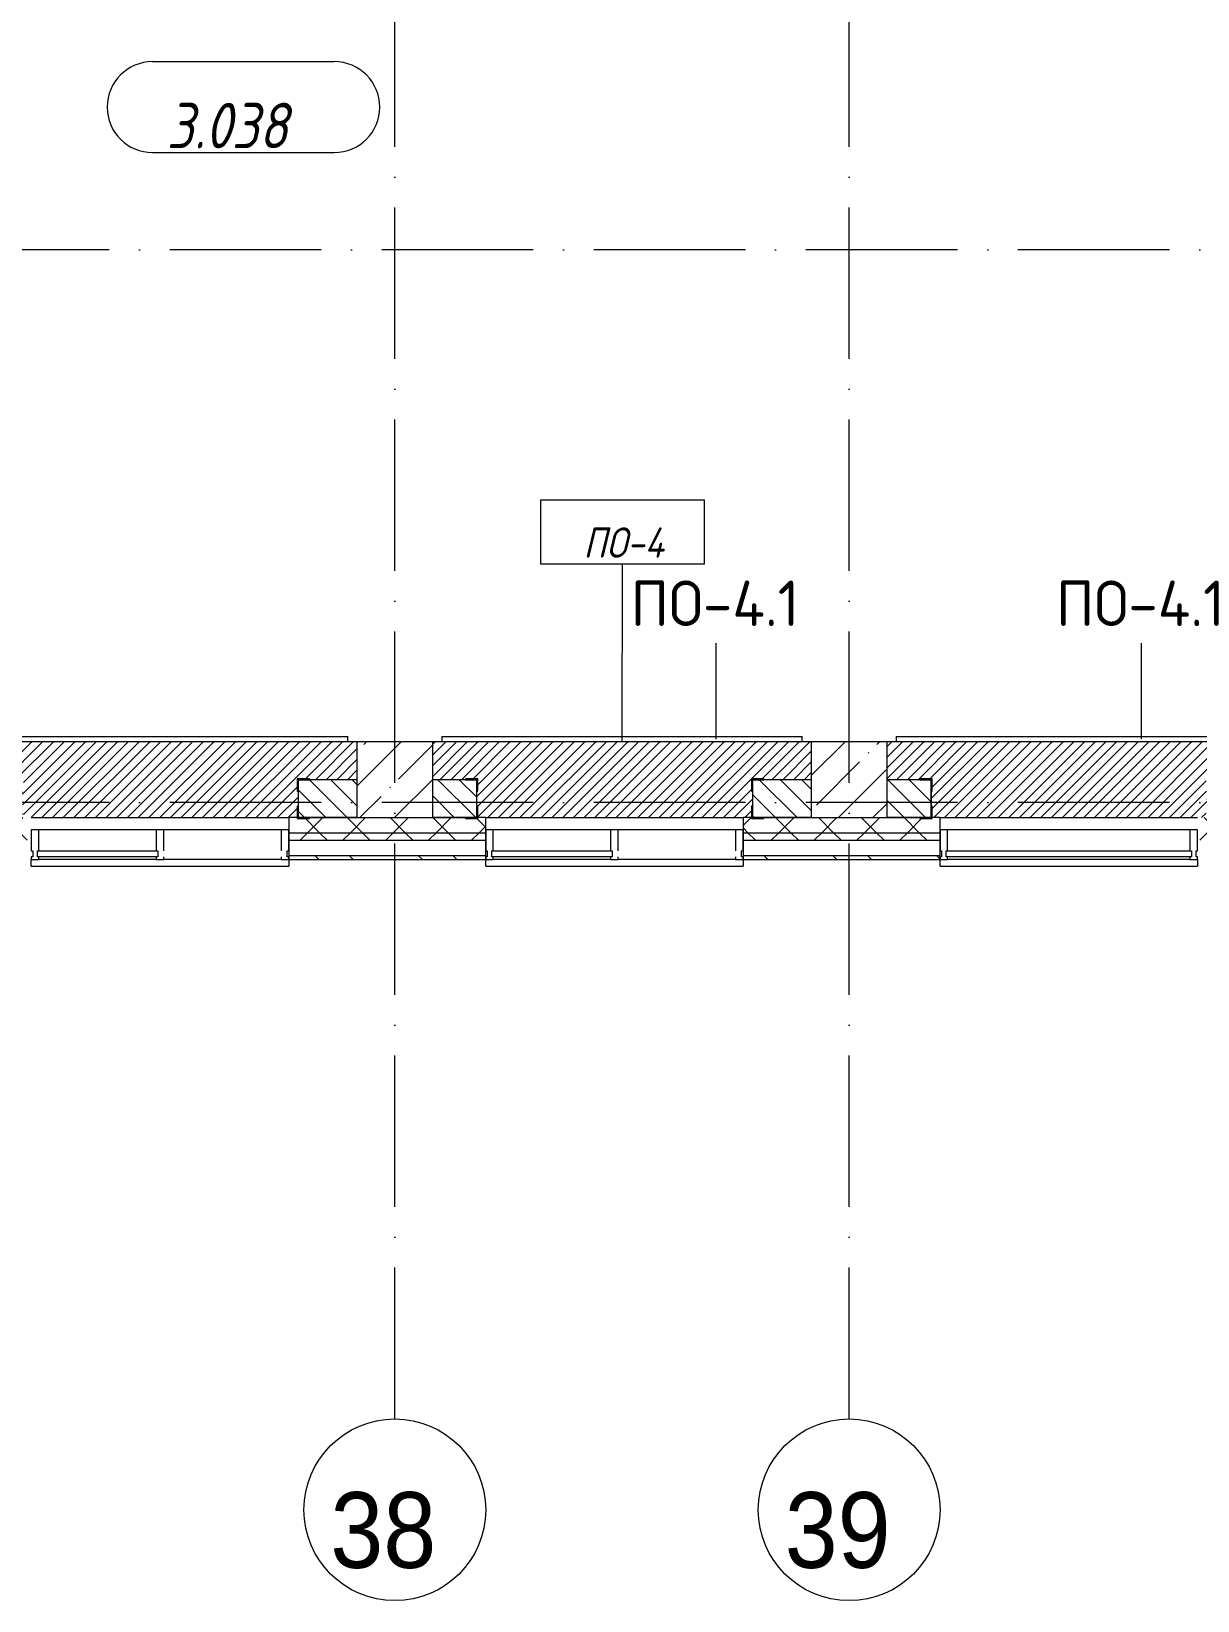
# Model space of a CAD drawing. Header units: millimetres. Extents: x -6467 to 106027, y -7090 to 195095.
# Drawn here: x 48309 to 56009, y 95524 to 105887 of the extents above; entities that cross this region are included whole.
import ezdxf

# ---------------------------------------------------------------- set-up
doc = ezdxf.new("R2010")
doc.units = ezdxf.units.MM
doc.linetypes.add('50_200_ШТРИХ_1Т_ш5_п1_п1_', pattern=[1400, 1000, -200, 0, -200])
for name, color, linetype, lineweight, true_color in [('A-AREA-IDEN-1', 7, 'Continuous', 9, 0xaaaaaa), ('A-FLOR-PATT-1', 7, 'Continuous', 5, 0xd61c12), ('A-GENM-1', 7, 'Continuous', 9, 0xaaaaaa), ('A-GENM-2', 7, 'Continuous', 20, 0xaaaaaa), ('A-WALL-2', 7, 'Continuous', 5, 0xaaaaaa), ('Оси-1', 7, 'Continuous', 20, 0xaaaaaa), ('Оси-2', 7, 'Continuous', 9, 0xaaaaaa), ('Оси-3', 7, '50_200_ШТРИХ_1Т_ш5_п1_п1_', 9, 0xaaaaaa)]:
    doc.layers.add(name, color=color, linetype=linetype, lineweight=lineweight, true_color=true_color)
for name, color, linetype, lineweight in [('A-FLOR', 7, 'Continuous', 9), ('A-FLOR-IDEN', 7, 'Continuous', 9), ('A-GLAZ', 7, 'Continuous', 5), ('A-GLAZ-CWMG', 7, 'Continuous', 9), ('A-GLAZ-CWMG-1', 7, 'Continuous', 20), ('A-WALL', 7, 'Continuous', 5), ('A-WALL-FNSH-1', 7, 'Continuous', 5), ('A-WALL-IDEN', 7, 'Continuous', 9), ('I-WALL', 7, 'Continuous', 5), ('S-COLS', 7, 'Continuous', 9), ('S-COLS-1', 7, 'Continuous', 5)]:
    doc.layers.add(name, color=color, linetype=linetype, lineweight=lineweight)
doc.styles.add('Arial', font='arial.ttf', dxfattribs={"width": 0.9, "height": 500})
doc.styles.add('GOST Common', font='', dxfattribs={"height": 300})
doc.styles.add('GOST Common_I', font='', dxfattribs={"width": 0.9, "height": 200})
doc.styles.add('ISOCPEUR_I_1', font='isocpeui.ttf', dxfattribs={"width": 0.85, "height": 2.5})
doc.styles.get('GOST Common').set_extended_font_data('GOST Common')
doc.styles.get('GOST Common_I').set_extended_font_data('GOST Common', italic=True)
pattern_1 = [(45, (109.45, 102614.03), (-141.42136, 141.42136), []), (135, (109.45, 102614.03), (-141.42136, -141.42136), [])]

# ---------------------------------------------------------------- blocks, each defined once
blk = doc.blocks.new('BSC_Колонна _Прямоугольная - 500х500-V68-АИ_План этажа Радиаторы_3')
at = {"layer": 'S-COLS-1'}
h = blk.add_hatch(dxfattribs=at)
h.set_pattern_fill('FP_96', color=256, style=0, pattern_type=2)
h.set_pattern_definition([(45, (-50600, 1668.96), (-228.0985, 228.0985), []), (45, (-50371.9, 1668.96), (-228.0985, 228.0985), [403.225, -80.645, 6.706, -73.939])])
h.paths.add_polyline_path([(-250, -250), (250, -250), (250, 250), (-250, 250)])
for p, q in [((250, 250), (-250, 250)), ((-250, 250), (-250, -250)), ((250, -250), (250, 250)), ((-250, -250), (250, -250))]:
    blk.add_line(p, q, dxfattribs=at)
blk = doc.blocks.new('BSC_Колонна _Прямоугольная - 500х500-V70-АИ_План этажа Радиаторы_3')
at = {"layer": 'S-COLS-1'}
h = blk.add_hatch(dxfattribs=at)
h.set_pattern_fill('FP_98', color=256, style=0, pattern_type=2)
h.set_pattern_definition([(45, (-53600, 1668.96), (-228.0985, 228.0985), []), (45, (-53371.9, 1668.96), (-228.0985, 228.0985), [403.225, -80.645, 6.706, -73.939])])
h.paths.add_polyline_path([(-250, -250), (250, -250), (250, 250), (-250, 250)])
for p, q in [((250, 250), (-250, 250)), ((-250, 250), (-250, -250)), ((250, -250), (250, 250)), ((-250, -250), (250, -250))]:
    blk.add_line(p, q, dxfattribs=at)
blk = doc.blocks.new('Прямоугольный импост - Импост структурный с накладкой - 180мм-22437098-АИ_План этажа Радиаторы_3')
at = {"layer": 'A-GLAZ-CWMG-1'}
for p, q in [((-50, 0), (-50, 17)), ((-50, 17), (0, 17)), ((-40, 0), (-50, 0)), ((-40, -40), (-40, 0)), ((0, 0), (-10, 0)), ((-10, 0), (-10, -40)), ((0, 17), (0, 0)), ((-50, -180), (-50, -40)), ((-50, -40), (-40, -40)), ((-10, -40), (0, -40)), ((0, -40), (0, -180)), ((0, -180), (-50, -180))]:
    blk.add_line(p, q, dxfattribs=at)
blk = doc.blocks.new('Прямоугольный импост - Импост структурный с накладкой - 180мм-22437099-АИ_План этажа Радиаторы_3')
at = {"layer": 'A-GLAZ-CWMG-1'}
for p, q in [((0, 17), (-50, 17)), ((-50, 17), (-50, 0)), ((-50, 0), (-40, 0)), ((-40, 0), (-40, -40)), ((-10, -40), (-10, 0)), ((-10, 0), (0, 0)), ((0, 0), (0, 17)), ((-40, -40), (-50, -40)), ((-50, -40), (-50, -180)), ((0, -40), (-10, -40)), ((0, -180), (0, -40)), ((-50, -180), (0, -180))]:
    blk.add_line(p, q, dxfattribs=at)
blk = doc.blocks.new('Прямоугольный импост - Импост структурный с накладкой - 180мм-22437089-АИ_План этажа Радиаторы_3')
at = {"layer": 'A-GLAZ-CWMG'}
for p, q in [((53650, 55111), (52050, 55111)), ((53650, 54931), (52050, 54931)), ((53650, 54914), (52050, 54914))]:
    blk.add_line(p, q, dxfattribs=at)
blk = doc.blocks.new('Прямоугольный импост - Импост структурный с накладкой - 180мм-22437111-АИ_План этажа Радиаторы_3')
at = {"layer": 'A-GLAZ-CWMG-1'}
for p, q in [((-50, 0), (-50, 17)), ((-50, 17), (0, 17)), ((0, 0), (-10, 0)), ((-10, 0), (-10, -40)), ((0, 17), (0, 0)), ((-50, -180), (-50, -40)), ((-10, -40), (0, -40)), ((0, -40), (0, -180)), ((0, -180), (-50, -180))]:
    blk.add_line(p, q, dxfattribs=at)
blk = doc.blocks.new('Прямоугольный импост - Импост структурный с накладкой - 180мм-22071093-АИ_План этажа Радиаторы_3')
at = {"layer": 'A-GLAZ-CWMG'}
for p, q in [((49825, 55111), (49050, 55111)), ((49825, 54931), (49050, 54931)), ((49825, 54914), (49050, 54914))]:
    blk.add_line(p, q, dxfattribs=at)
blk = doc.blocks.new('Прямоугольный импост - Импост структурный с накладкой - 180мм-V176-АИ_План этажа Радиаторы_3')
at = {"layer": 'A-GLAZ-CWMG'}
for p, q in [((6638, 55111), (5863, 55111)), ((6638, 54914), (5863, 54914))]:
    blk.add_line(p, q, dxfattribs=at)
blk = doc.blocks.new('Прямоугольный импост - Импост структурный с накладкой - 180мм-V179-АИ_План этажа Радиаторы_3')
at = {"layer": 'A-GLAZ-CWMG-1'}
for p, q in [((-25, 0), (-25, 17)), ((-25, 17), (25, 17)), ((-15, 0), (-25, 0)), ((-15, -40), (-15, 0)), ((25, 17), (25, 0)), ((-25, -180), (-25, -40)), ((-25, -40), (-15, -40)), ((25, -40), (25, -180)), ((25, -180), (-25, -180))]:
    blk.add_line(p, q, dxfattribs=at)
blk = doc.blocks.new('Прямоугольный импост - Импост структурный с накладкой - 180мм-22437157-АИ_План этажа Радиаторы_3')
at = {"layer": 'A-GLAZ-CWMG-1'}
for p, q in [((0, 17), (-50, 17)), ((-50, 17), (-50, 0)), ((-50, 0), (-40, 0)), ((-40, 0), (-40, -40)), ((-10, -40), (-10, 0)), ((-10, 0), (0, 0)), ((0, 0), (0, 17)), ((-40, -40), (-50, -40)), ((-50, -40), (-50, -180)), ((0, -40), (-10, -40)), ((0, -180), (0, -40)), ((-50, -180), (0, -180))]:
    blk.add_line(p, q, dxfattribs=at)
blk = doc.blocks.new('Фахверк _газобетон торцы_512 - Фахверк _газобетон торцы_-25580667-АИ_План этажа Радиаторы_3')
at = {"layer": 'A-GENM-2'}
for p, q in [((89406, 11135), (89325, 11135)), ((89325, 11135), (89325, 11129)), ((89325, 11129), (89400, 11129)), ((89400, 11129), (89400, 11054)), ((89406, 11054), (89406, 11135)), ((89400, 11054), (89406, 11054)), ((89400, 10954), (89400, 10879)), ((89406, 10954), (89400, 10954)), ((89406, 10873), (89406, 10954)), ((89400, 10879), (89325, 10879)), ((89325, 10879), (89325, 10873)), ((89325, 10873), (89406, 10873))]:
    blk.add_line(p, q, dxfattribs=at)
blk = doc.blocks.new('Фахверк _газобетон торцы_513 - Фахверк _газобетон торцы_-25580687-АИ_План этажа Радиаторы_3')
at = {"layer": 'A-GENM-2'}
for p, q in [((89406, 11135), (89325, 11135)), ((89325, 11135), (89325, 11129)), ((89325, 11129), (89400, 11129)), ((89400, 11129), (89400, 11054)), ((89406, 11054), (89406, 11135)), ((89400, 11054), (89406, 11054)), ((89400, 10954), (89400, 10879)), ((89406, 10954), (89400, 10954)), ((89406, 10873), (89406, 10954)), ((89400, 10879), (89325, 10879)), ((89325, 10879), (89325, 10873)), ((89325, 10873), (89406, 10873))]:
    blk.add_line(p, q, dxfattribs=at)
blk = doc.blocks.new('Фахверк _газобетон торцы_514 - Фахверк _газобетон торцы_-25580707-АИ_План этажа Радиаторы_3')
at = {"layer": 'A-GENM-2'}
for p, q in [((89406, 11135), (89325, 11135)), ((89325, 11135), (89325, 11129)), ((89325, 11129), (89400, 11129)), ((89400, 11129), (89400, 11054)), ((89406, 11054), (89406, 11135)), ((89400, 11054), (89406, 11054)), ((89400, 10954), (89400, 10879)), ((89406, 10954), (89400, 10954)), ((89406, 10873), (89406, 10954)), ((89400, 10879), (89325, 10879)), ((89325, 10879), (89325, 10873)), ((89325, 10873), (89406, 10873))]:
    blk.add_line(p, q, dxfattribs=at)
blk = doc.blocks.new('Фахверк _газобетон торцы_515 - Фахверк _газобетон торцы_-25580727-АИ_План этажа Радиаторы_3')
at = {"layer": 'A-GENM-2'}
for p, q in [((89406, 11135), (89325, 11135)), ((89325, 11135), (89325, 11129)), ((89325, 11129), (89400, 11129)), ((89400, 11129), (89400, 11054)), ((89406, 11054), (89406, 11135)), ((89400, 11054), (89406, 11054)), ((89400, 10954), (89400, 10879)), ((89406, 10954), (89400, 10954)), ((89406, 10873), (89406, 10954)), ((89400, 10879), (89325, 10879)), ((89325, 10879), (89325, 10873)), ((89325, 10873), (89406, 10873))]:
    blk.add_line(p, q, dxfattribs=at)
blk = doc.blocks.new('Отлив_СКБ - Отлив витража-V317-АИ_План этажа Радиаторы_3')
at = {"layer": 'A-GLAZ'}
for p, q in [((0, 57), (0, 100)), ((1700, 100), (0, 100)), ((0, 2), (10, 2)), ((865, 2), (1660, 2)), ((1690, 2), (1700, 2)), ((1700, 100), (1700, 57)), ((1650, 0), (875, 0))]:
    blk.add_line(p, q, dxfattribs=at)
blk = doc.blocks.new('Отлив_СКБ - Отлив витража-V318-АИ_План этажа Радиаторы_3')
at = {"layer": 'A-GLAZ'}
for p, q in [((0, 57), (0, 100)), ((1700, 100), (0, 100)), ((0, 2), (10, 2)), ((40, 2), (1660, 2)), ((1690, 2), (1700, 2)), ((1700, 100), (1700, 57)), ((1650, 0), (50, 0))]:
    blk.add_line(p, q, dxfattribs=at)
blk = doc.blocks.new('Ось сетки - Круг_Ø6_00__ISO-2_5_0_9K_-17386508-АИ_План этажа Радиаторы_3')
at = {"layer": 'Оси-1'}
blk.add_circle((0, 0), 3, dxfattribs=at)
blk = doc.blocks.new('AAR_СКБ_Марка_помещения_1_5 ммп - Номер-27962133-АИ_План этажа Радиаторы_3')
at = {"layer": 'A-AREA-IDEN-1'}
for p, q in [((-2.987, 3), (3.013, 3)), ((-2.987, 0), (3.013, 0))]:
    blk.add_line(p, q, dxfattribs=at)
for centre, start, end in [((-2.987, 1.5), 90, 270), ((3.013, 1.5), 270, 90)]:
    blk.add_arc(centre, 1.5, start, end, dxfattribs=at)
blk = doc.blocks.new('AAR_СКБ_Марка_Перекрытия_1 мм - Марка пола-27961726-АИ_План этажа Радиаторы_3')
at = {"layer": 'A-FLOR-IDEN'}
for p, q in [((2.723, 2.101), (-2.69, 2.101)), ((-2.69, 2.101), (-2.69, 0)), ((2.723, 0), (2.723, 2.101)), ((-2.69, 0), (2.723, 0))]:
    blk.add_line(p, q, dxfattribs=at)

msp = doc.modelspace()

# ---------------------------------------------------------------- hatches: boundary and pattern name
at = {"layer": 'A-FLOR-PATT-1'}
h = msp.add_hatch(dxfattribs=at)
h.set_pattern_fill('FP_297', color=256, style=0, pattern_type=2)
h.set_pattern_definition([(45, (47709.45, 100945.076), (-35.3553, 35.3553), [])])
h.paths.add_polyline_path([(45314, 100695), (47065, 100696), (47065, 100770), (47071, 100770), (47071, 100695), (47075, 100695), (47075, 100945), (47071, 100945), (47071, 100870), (47065, 100870), (47065, 100951), (47146, 100949), (47146, 100945), (48176, 100945), (48176, 100951), (48257, 100949), (48257, 100870), (48251, 100870), (48251, 100770), (48257, 100770), (48257, 100695), (50065, 100695), (50065, 100770), (50070, 100770), (50070, 100870), (50065, 100870), (50065, 100951), (50146, 100951), (50146, 100945), (50459, 100945), (50459, 101195), (44959, 101195), (44959, 100945), (45176, 100945), (45176, 100951), (45257, 100949), (45257, 100695)])
h = msp.add_hatch(dxfattribs=at)
h.set_pattern_fill('FP_298', color=256, style=0, pattern_type=2)
h.set_pattern_definition([(45, (52209.45, 100945.076), (-35.3553, 35.3553), [])])
h.paths.add_polyline_path([(52501, 100695), (53065, 100695), (53065, 100770), (53070, 100770), (53070, 100870), (53065, 100870), (53065, 100951), (53146, 100949), (53146, 100945), (53459, 100945), (53459, 101195), (50959, 101195), (50959, 100945), (51176, 100945), (51176, 100951), (51257, 100949), (51257, 100870), (51251, 100870), (51251, 100770), (51257, 100770), (51257, 100695), (51674, 100695)])
h = msp.add_hatch(dxfattribs=at)
h.set_pattern_fill('FP_299', color=256, style=0, pattern_type=2)
h.set_pattern_definition([(45, (56709.45, 100945.076), (-35.3553, 35.3553), [])])
h.paths.add_polyline_path([(57251, 100695), (57251, 100770), (57257, 100770), (57257, 100695), (59065, 100695), (59065, 100770), (59070, 100770), (59070, 100870), (59065, 100870), (59065, 100951), (59146, 100951), (59146, 100945), (59459, 100945), (59459, 101195), (53959, 101195), (53959, 100945), (54176, 100945), (54176, 100951), (54257, 100949), (54257, 100870), (54251, 100870), (54251, 100770), (54257, 100770), (54257, 100695), (56065, 100696), (56065, 100770), (56070, 100770), (56070, 100870), (56065, 100870), (56065, 100951), (56146, 100949), (56146, 100945), (57176, 100945), (57176, 100951), (57257, 100949), (57257, 100870), (57251, 100870), (57250, 100695)])
at = {"layer": 'A-WALL'}
h = msp.add_hatch(dxfattribs=at)
h.set_pattern_fill('FP_122', color=256, style=0, pattern_type=2)
h.set_pattern_definition(pattern_1)
h.paths.add_polyline_path([(101359, 100595), (101359, 100695), (92175, 100695), (92175, 100595), (101298, 100595)])
h.paths.add_polyline_path([(89719, 100595), (90475, 100595), (90475, 100695), (82634, 100695), (82634, 100595), (88892, 100595)])
h.paths.add_polyline_path([(81509, 100595), (81784, 100595), (81784, 100695), (80509, 100695), (80509, 100595), (81448, 100595)])
h.paths.add_polyline_path([(75659, 100595), (75869, 100595), (75869, 100695), (74569, 100695), (74569, 100595), (74832, 100595)])
h.paths.add_polyline_path([(77727, 100595), (78809, 100595), (78809, 100695), (77569, 100695), (77569, 100595)])
h.paths.add_polyline_path([(71009, 100595), (72869, 100595), (72869, 100695), (71009, 100695), (71009, 100598)])
h.paths.add_polyline_path([(65734, 100595), (66309, 100595), (66309, 100695), (65009, 100695), (65009, 100595), (65320, 100595)])
h.paths.add_polyline_path([(68215, 100595), (69309, 100595), (69309, 100695), (68009, 100695), (68009, 100595)])
h.paths.add_polyline_path([(59944, 100595), (60309, 100595), (60309, 100695), (59009, 100695), (59009, 100595), (59117, 100595)])
h.paths.add_polyline_path([(62009, 100595), (63309, 100595), (63309, 100695), (62009, 100695), (62009, 100598)])
h.paths.add_polyline_path([(57309, 100595), (57309, 100695), (56009, 100695), (56009, 100595), (57050, 100595)])
h.paths.add_polyline_path([(54155, 100595), (54309, 100595), (54309, 100695), (53009, 100695), (53009, 100595), (53328, 100595)])
h.paths.add_polyline_path([(51260, 100595), (51309, 100595), (51309, 100695), (50009, 100695), (50009, 100595), (50847, 100595)])
h.paths.add_polyline_path([(47125, 100595), (48309, 100595), (48309, 100695), (47014, 100695), (47014, 100595)])
h.paths.add_polyline_path([(45314, 100595), (45314, 100695), (44009, 100695), (44009, 100595), (45057, 100595)])
h.paths.add_polyline_path([(39267, 100595), (39309, 100595), (39309, 100695), (37709, 100695), (37709, 100595), (38440, 100595)])
h.paths.add_polyline_path([(41749, 100595), (42309, 100595), (42309, 100695), (41009, 100695), (41009, 100595), (41335, 100595)])
h.paths.add_polyline_path([(35959, 100595), (36009, 100595), (36009, 100695), (34709, 100695), (34709, 100595), (35132, 100595)])
h.paths.add_polyline_path([(33009, 100595), (33009, 100695), (31709, 100695), (31709, 100595), (32651, 100595)])
h.paths.add_polyline_path([(28929, 100595), (30009, 100595), (30009, 100695), (28709, 100695), (28709, 100595)])
h.paths.add_polyline_path([(23966, 100595), (24009, 100595), (24009, 100695), (22709, 100695), (22709, 100595), (23553, 100595)])
h.paths.add_polyline_path([(26034, 100595), (27009, 100595), (27009, 100695), (25709, 100695), (25709, 100595)])
h.paths.add_polyline_path([(14041, 100595), (15069, 100595), (15069, 100695), (13769, 100695), (13769, 100595)])
h.paths.add_polyline_path([(11147, 100595), (12894, 100595), (12894, 100695), (7435, 100695), (7435, 100595), (10320, 100595)])
h.paths.add_polyline_path([(6184, 100595), (6560, 100595), (6560, 100695), (-2441, 100695), (-2441, 100595), (2876, 100595)])
h = msp.add_hatch(dxfattribs=at)
h.set_pattern_fill('FP_122', color=256, style=0, pattern_type=2)
h.set_pattern_definition(pattern_1)
h.paths.add_polyline_path([(101459, 100545), (101459, 100595), (92175, 100595), (92175, 100545), (101359, 100545)])
h.paths.add_polyline_path([(88892, 100545), (90475, 100545), (90475, 100595), (82634, 100595), (82634, 100545), (85584, 100545)])
h.paths.add_polyline_path([(81035, 100545), (81784, 100545), (81784, 100595), (80509, 100595), (80509, 100545), (80621, 100545)])
h.paths.add_polyline_path([(78554, 100545), (78809, 100545), (78809, 100595), (77569, 100595), (77569, 100545), (78140, 100545)])
h.paths.add_polyline_path([(72869, 100545), (72869, 100595), (71009, 100595), (71009, 100545), (72764, 100545)])
h.paths.add_polyline_path([(74569, 100545), (75869, 100545), (75869, 100595), (74569, 100595)])
h.paths.add_polyline_path([(68009, 100545), (69309, 100545), (69309, 100595), (68009, 100595)])
h.paths.add_polyline_path([(66309, 100545), (66309, 100595), (65009, 100595), (65009, 100545), (66147, 100545)])
h.paths.add_polyline_path([(63253, 100545), (63309, 100545), (63309, 100595), (62009, 100595), (62009, 100545), (62426, 100545)])
h.paths.add_polyline_path([(56009, 100545), (57309, 100545), (57309, 100595), (56009, 100595)])
h.paths.add_polyline_path([(59009, 100545), (60309, 100545), (60309, 100595), (59009, 100595)])
h.paths.add_polyline_path([(51309, 100545), (51309, 100595), (50009, 100595), (50009, 100545), (51260, 100545)])
h.paths.add_polyline_path([(53009, 100545), (54309, 100545), (54309, 100595), (53009, 100595)])
h.paths.add_polyline_path([(45057, 100545), (45314, 100545), (45314, 100595), (44009, 100595), (44009, 100545), (44230, 100545)])
h.paths.add_polyline_path([(47952, 100545), (48309, 100545), (48309, 100595), (47014, 100595), (47014, 100545), (47538, 100545)])
h.paths.add_polyline_path([(41009, 100545), (42309, 100545), (42309, 100595), (41009, 100595)])
h.paths.add_polyline_path([(37709, 100545), (39309, 100545), (39309, 100595), (37709, 100595)])
h.paths.add_polyline_path([(36009, 100545), (36009, 100595), (34709, 100595), (34709, 100545), (35959, 100545)])
h.paths.add_polyline_path([(29756, 100545), (30009, 100545), (30009, 100595), (28709, 100595), (28709, 100545), (29342, 100545)])
h.paths.add_polyline_path([(31824, 100545), (33009, 100545), (33009, 100595), (31709, 100595), (31709, 100545)])
h.paths.add_polyline_path([(27009, 100545), (27009, 100595), (25709, 100595), (25709, 100545), (26861, 100545)])
h.paths.add_polyline_path([(23966, 100545), (24009, 100545), (24009, 100595), (22709, 100595), (22709, 100545), (23553, 100545)])
h.paths.add_polyline_path([(14869, 100545), (15069, 100545), (15069, 100595), (13769, 100595), (13769, 100545), (14455, 100545)])
h.paths.add_polyline_path([(12801, 100545), (12894, 100545), (12894, 100595), (7435, 100595), (7435, 100545), (11147, 100545)])
h.paths.add_polyline_path([(6184, 100545), (6560, 100545), (6560, 100595), (-2491, 100595), (-2491, 100545), (2876, 100545)])
at = {"layer": 'A-WALL-2'}
h = msp.add_hatch(dxfattribs=at)
h.set_pattern_fill('FP_121', color=256, style=0, pattern_type=2)
h.set_pattern_definition([(135, (109.45, 102614.03), (-342.1478, -342.1478), []), (135, (337.55, 102614.03), (-342.1478, -342.1478), [])])
h.paths.add_polyline_path([(101509, 100418), (101609, 100418), (101609, 100445), (92175, 100445), (92175, 100418), (101459, 100418)])
h.paths.add_polyline_path([(89719, 100418), (90475, 100418), (90475, 100445), (82634, 100445), (82634, 100418), (88892, 100418)])
h.paths.add_polyline_path([(81784, 100418), (81784, 100445), (80509, 100445), (80509, 100418), (81448, 100418)])
h.paths.add_polyline_path([(77727, 100418), (78809, 100418), (78809, 100445), (77569, 100445), (77569, 100418)])
h.paths.add_polyline_path([(75869, 100418), (75869, 100445), (74569, 100445), (74569, 100418), (75659, 100418)])
h.paths.add_polyline_path([(71009, 100418), (72869, 100418), (72869, 100445), (71009, 100445)])
h.paths.add_polyline_path([(66147, 100418), (66309, 100418), (66309, 100445), (65009, 100445), (65009, 100418), (65734, 100418)])
h.paths.add_polyline_path([(69042, 100418), (69309, 100418), (69309, 100445), (68009, 100445), (68009, 100418), (68215, 100418)])
h.paths.add_polyline_path([(63309, 100418), (63309, 100445), (62009, 100445), (62009, 100418), (63253, 100418)])
h.paths.add_polyline_path([(60309, 100418), (60309, 100445), (59009, 100445), (59009, 100418), (59944, 100418)])
h.paths.add_polyline_path([(57050, 100418), (57309, 100418), (57309, 100445), (56009, 100445), (56009, 100418), (56636, 100418)])
h.paths.add_polyline_path([(54155, 100418), (54309, 100418), (54309, 100445), (53009, 100445), (53009, 100418), (53328, 100418)])
h.paths.add_polyline_path([(51260, 100418), (51309, 100418), (51309, 100445), (50009, 100445), (50009, 100418), (50847, 100418)])
h.paths.add_polyline_path([(47125, 100418), (48309, 100418), (48309, 100445), (47014, 100445), (47014, 100418)])
h.paths.add_polyline_path([(45057, 100418), (45314, 100418), (45314, 100445), (44009, 100445), (44009, 100418), (44230, 100418)])
h.paths.add_polyline_path([(42309, 100418), (42309, 100445), (41009, 100445), (41009, 100418), (42162, 100418)])
h.paths.add_polyline_path([(39309, 100418), (39309, 100445), (37709, 100445), (37709, 100418), (39267, 100418)])
h.paths.add_polyline_path([(34709, 100418), (36009, 100418), (36009, 100445), (34709, 100445)])
h.paths.add_polyline_path([(31824, 100418), (33009, 100418), (33009, 100445), (31709, 100445), (31709, 100418)])
h.paths.add_polyline_path([(30009, 100418), (30009, 100445), (28709, 100445), (28709, 100418), (29756, 100418)])
h.paths.add_polyline_path([(23553, 100418), (24009, 100418), (24009, 100445), (22709, 100445), (22709, 100418), (22726, 100418)])
h.paths.add_polyline_path([(25709, 100418), (27009, 100418), (27009, 100445), (25709, 100445)])
h.paths.add_polyline_path([(14041, 100418), (15069, 100418), (15069, 100445), (13769, 100445), (13769, 100418)])
h.paths.add_polyline_path([(10320, 100418), (12894, 100418), (12894, 100445), (7435, 100445), (7435, 100418), (9493, 100418)])
h.paths.add_polyline_path([(6184, 100418), (6560, 100418), (6560, 100445), (-2618, 100445), (-2618, 100418), (2876, 100418)])
at = {"layer": 'I-WALL'}
h = msp.add_hatch(dxfattribs=at)
h.set_pattern_fill('FP_2', color=256, style=0, pattern_type=2)
h.set_pattern_definition([(135, (109.45, 102614.03), (-70.71068, -70.71068), [])])
h.paths.add_polyline_path([(81009, 100695), (81009, 100945), (80569, 100945), (80569, 100695), (80621, 100695)])
h.paths.add_polyline_path([(75809, 100695), (75809, 100945), (75509, 100945), (75509, 100695), (75659, 100695)])
h.paths.add_polyline_path([(77629, 100695), (78749, 100695), (78749, 100945), (77629, 100945)])
h.paths.add_polyline_path([(72764, 100695), (72809, 100695), (72809, 100945), (72509, 100945), (72509, 100695)])
h.paths.add_polyline_path([(71070, 100695), (71459, 100695), (71459, 100945), (71070, 100945)])
h.paths.add_polyline_path([(74629, 100695), (75009, 100695), (75009, 100945), (74629, 100945)])
h.paths.add_polyline_path([(72009, 100695), (72009, 100945), (71959, 100945), (71959, 100695)])
h.paths.add_polyline_path([(66147, 100695), (66250, 100695), (66250, 100945), (65070, 100945), (65070, 100695), (65734, 100695)])
h.paths.add_polyline_path([(68070, 100695), (68459, 100695), (68459, 100945), (68070, 100945)])
h.paths.add_polyline_path([(68959, 100695), (69250, 100695), (69250, 100945), (68959, 100945), (68959, 100884)])
h.paths.add_polyline_path([(60250, 100695), (60250, 100945), (59959, 100945), (59959, 100695)])
h.paths.add_polyline_path([(62070, 100695), (62459, 100695), (62459, 100945), (62070, 100945)])
h.paths.add_polyline_path([(62959, 100695), (63250, 100695), (63250, 100945), (62959, 100945), (62959, 100884)])
h.paths.add_polyline_path([(59070, 100695), (59459, 100695), (59459, 100945), (59070, 100945)])
h.paths.add_polyline_path([(56636, 100695), (57250, 100695), (57250, 100945), (56070, 100945), (56070, 100695), (56223, 100695)])
h.paths.add_polyline_path([(53459, 100695), (53459, 100945), (53070, 100945), (53070, 100695), (53328, 100695)])
h.paths.add_polyline_path([(54250, 100695), (54250, 100945), (53959, 100945), (53959, 100695), (54155, 100695)])
h.paths.add_polyline_path([(50070, 100695), (50459, 100695), (50459, 100945), (50070, 100945)])
h.paths.add_polyline_path([(51250, 100695), (51250, 100945), (50959, 100945), (50959, 100695)])
h.paths.add_polyline_path([(47538, 100695), (48250, 100695), (48250, 100945), (47075, 100945), (47075, 100695), (47125, 100695)])
h.paths.add_polyline_path([(45057, 100695), (45255, 100695), (45255, 100945), (44959, 100945), (44959, 100695)])
h.paths.add_polyline_path([(44459, 100695), (44459, 100945), (44069, 100945), (44069, 100695), (44230, 100695)])
h.paths.add_polyline_path([(38959, 100695), (39250, 100695), (39250, 100945), (38959, 100945), (38959, 100896)])
h.paths.add_polyline_path([(42162, 100695), (42249, 100695), (42249, 100945), (41959, 100945), (41959, 100695)])
h.paths.add_polyline_path([(41459, 100695), (41459, 100945), (41070, 100945), (41070, 100695), (41335, 100695)])
h.paths.add_polyline_path([(38440, 100695), (38459, 100695), (38459, 100945), (38409, 100945), (38409, 100695)])
h.paths.add_polyline_path([(35950, 100695), (35950, 100945), (35409, 100945), (35409, 100695)])
h.paths.add_polyline_path([(37909, 100695), (37909, 100945), (37770, 100945), (37770, 100695)])
h.paths.add_polyline_path([(34770, 100695), (34909, 100695), (34909, 100945), (34770, 100945)])
h.paths.add_polyline_path([(31770, 100695), (32950, 100695), (32950, 100945), (31770, 100945)])
h.paths.add_polyline_path([(29409, 100695), (29950, 100695), (29950, 100945), (29409, 100945), (29409, 100810)])
h.paths.add_polyline_path([(28909, 100695), (28909, 100945), (28770, 100945), (28770, 100695)])
h.paths.add_polyline_path([(25770, 100695), (25909, 100695), (25909, 100945), (25770, 100945)])
h.paths.add_polyline_path([(26409, 100695), (26950, 100695), (26950, 100945), (26409, 100945), (26409, 100810)])
h.paths.add_polyline_path([(23950, 100695), (23950, 100945), (22709, 100945), (22709, 100695), (23553, 100695)])
h.paths.add_polyline_path([(15009, 100695), (15089, 100695), (15089, 100945), (15009, 100945), (15009, 100730)])
h.paths.add_polyline_path([(14455, 100695), (14509, 100695), (14509, 100945), (13832, 100945), (13832, 100695), (14041, 100695)])
h.paths.add_polyline_path([(7838, 100695), (10509, 100695), (10509, 100945), (7497, 100945), (7497, 100695)])
h.paths.add_polyline_path([(12801, 100695), (12832, 100695), (12832, 100945), (11009, 100945), (11009, 100695), (11147, 100695)])
h.paths.add_polyline_path([(5909, 100695), (6497, 100695), (6497, 100945), (5909, 100945)])

# ---------------------------------------------------------------- linework, layer by layer
at = {"layer": 'A-FLOR'}
for p, q in [((50459, 101195), (44959, 101195)), ((53459, 101195), (50959, 101195)), ((59459, 101195), (53959, 101195)), ((54251, 100870), (54251, 100770)), ((48309, 100695), (50009, 100695)), ((51309, 100695), (53009, 100695)), ((54309, 100695), (56009, 100695))]:
    msp.add_line(p, q, dxfattribs=at)
at = {"layer": 'A-FLOR-IDEN'}
msp.add_line((52209, 101195), (52213, 102371), dxfattribs=at)
at = {"layer": 'A-WALL'}
for p, q in [((45019, 101230), (50399, 101230)), ((50399, 101195), (50399, 101230)), ((51019, 101230), (53399, 101230)), ((51019, 101230), (51019, 101195)), ((53399, 101195), (53399, 101230)), ((54019, 101230), (59399, 101230)), ((54019, 101230), (54019, 101195)), ((50459, 100945), (50070, 100945)), ((50070, 100945), (50070, 100695)), ((51250, 100945), (50959, 100945)), ((51250, 100695), (51250, 100945)), ((53459, 100945), (53070, 100945)), ((53070, 100945), (53070, 100695)), ((54250, 100945), (53959, 100945)), ((54250, 100695), (54250, 100945)), ((50070, 100695), (50459, 100695)), ((50959, 100695), (51250, 100695)), ((53070, 100695), (53459, 100695)), ((53959, 100695), (54250, 100695)), ((50009, 100595), (51309, 100595)), ((50009, 100545), (51309, 100545)), ((53009, 100595), (54309, 100595)), ((53009, 100545), (54309, 100545)), ((50009, 100445), (51309, 100445)), ((53009, 100445), (54309, 100445))]:
    msp.add_line(p, q, dxfattribs=at)
at = {"layer": 'A-WALL-FNSH-1'}
for p, q in [((50459, 100695), (50009, 100695)), ((50009, 100695), (50009, 100418)), ((51309, 100695), (50959, 100695)), ((51309, 100418), (51309, 100695)), ((53459, 100695), (53009, 100695)), ((53009, 100695), (53009, 100418)), ((54309, 100695), (53959, 100695)), ((54309, 100418), (54309, 100695)), ((50009, 100418), (51309, 100418)), ((53009, 100418), (54309, 100418))]:
    msp.add_line(p, q, dxfattribs=at)
at = {"layer": 'A-WALL-IDEN'}
for p, q in [((52830, 101213), (52830, 101847)), ((55639, 101213), (55639, 101847))]:
    msp.add_line(p, q, dxfattribs=at)
at = {"layer": 'Оси-3'}
for p, q in [((50709, 96724), (50709, 114331)), ((53709, 96724), (53709, 114331)), ((104827, 104445), (-5158, 104445)), ((104827, 100795), (-5158, 100795))]:
    msp.add_line(p, q, dxfattribs=at)

# ---------------------------------------------------------------- block references
at = {"layer": 'A-AREA-IDEN-1', "xscale": 199.9999999999999, "yscale": 199.9999999999999, "zscale": 199.9999999999999}
msp.add_blockref('AAR_СКБ_Марка_помещения_1_5 ммп - Номер-27962133-АИ_План этажа Радиаторы_3', (49707, 105087), dxfattribs=at)
at = {"layer": 'A-FLOR-IDEN', "xscale": 199.9999999999999, "yscale": 199.9999999999999, "zscale": 199.9999999999999}
msp.add_blockref('AAR_СКБ_Марка_Перекрытия_1 мм - Марка пола-27961726-АИ_План этажа Радиаторы_3', (52209, 102371), dxfattribs=at)
at = {"layer": 'A-GENM-1', "rotation": 180}
for name, p in [('Фахверк _газобетон торцы_512 - Фахверк _газобетон торцы_-25580667-АИ_План этажа Радиаторы_3', (139471, 111824)), ('Фахверк _газобетон торцы_514 - Фахверк _газобетон торцы_-25580707-АИ_План этажа Радиаторы_3', (142471, 111824))]:
    msp.add_blockref(name, p, dxfattribs=at)
at = {"layer": 'A-GENM-1'}
for name, p in [('Фахверк _газобетон торцы_513 - Фахверк _газобетон торцы_-25580687-АИ_План этажа Радиаторы_3', (-38149, 89816)), ('Фахверк _газобетон торцы_515 - Фахверк _газобетон торцы_-25580727-АИ_План этажа Радиаторы_3', (-35149, 89816))]:
    msp.add_blockref(name, p, dxfattribs=at)
at = {"layer": 'A-GLAZ', "rotation": 180}
for name, p in [('Отлив_СКБ - Отлив витража-V317-АИ_План этажа Радиаторы_3', (50009, 100475)), ('Отлив_СКБ - Отлив витража-V317-АИ_План этажа Радиаторы_3', (53009, 100475)), ('Отлив_СКБ - Отлив витража-V318-АИ_План этажа Радиаторы_3', (56009, 100475))]:
    msp.add_blockref(name, p, dxfattribs=at)
at = {"layer": 'A-GLAZ-CWMG', "rotation": 180}
for name, p in [('Прямоугольный импост - Импост структурный с накладкой - 180мм-22437157-АИ_План этажа Радиаторы_3', (48309, 100435)), ('Прямоугольный импост - Импост структурный с накладкой - 180мм-22437157-АИ_План этажа Радиаторы_3', (51309, 100435)), ('Прямоугольный импост - Импост структурный с накладкой - 180мм-22437099-АИ_План этажа Радиаторы_3', (54309, 100435))]:
    msp.add_blockref(name, p, dxfattribs=at)
at = {"layer": 'A-GLAZ-CWMG'}
for name, p in [('Прямоугольный импост - Импост структурный с накладкой - 180мм-22071093-АИ_План этажа Радиаторы_3', (-691, 45504)), ('Прямоугольный импост - Импост структурный с накладкой - 180мм-V176-АИ_План этажа Радиаторы_3', (43321, 45504)), ('Прямоугольный импост - Импост структурный с накладкой - 180мм-22071093-АИ_План этажа Радиаторы_3', (2309, 45504)), ('Прямоугольный импост - Импост структурный с накладкой - 180мм-V176-АИ_План этажа Радиаторы_3', (46321, 45504)), ('Прямоугольный импост - Импост структурный с накладкой - 180мм-22437089-АИ_План этажа Радиаторы_3', (2309, 45504))]:
    msp.add_blockref(name, p, dxfattribs=at)
at = {"layer": 'A-GLAZ-CWMG', "extrusion": (0, 0, -1), "rotation": 180}
for name, p in [('Прямоугольный импост - Импост структурный с накладкой - 180мм-V179-АИ_План этажа Радиаторы_3', (-49159, 100435)), ('Прямоугольный импост - Импост структурный с накладкой - 180мм-22437111-АИ_План этажа Радиаторы_3', (-50009, 100435)), ('Прямоугольный импост - Импост структурный с накладкой - 180мм-V179-АИ_План этажа Радиаторы_3', (-52159, 100435)), ('Прямоугольный импост - Импост структурный с накладкой - 180мм-22437111-АИ_План этажа Радиаторы_3', (-53009, 100435)), ('Прямоугольный импост - Импост структурный с накладкой - 180мм-22437098-АИ_План этажа Радиаторы_3', (-56009, 100435))]:
    msp.add_blockref(name, p, dxfattribs=at)
at = {"layer": 'S-COLS'}
for name, p in [('BSC_Колонна _Прямоугольная - 500х500-V68-АИ_План этажа Радиаторы_3', (50709, 100945)), ('BSC_Колонна _Прямоугольная - 500х500-V70-АИ_План этажа Радиаторы_3', (53709, 100945))]:
    msp.add_blockref(name, p, dxfattribs=at)
at = {"layer": 'Оси-1', "xscale": 199.9999999999999, "yscale": 199.9999999999999, "zscale": 199.9999999999999}
for p in [(50709, 96124), (53709, 96124)]:
    msp.add_blockref('Ось сетки - Круг_Ø6_00__ISO-2_5_0_9K_-17386508-АИ_План этажа Радиаторы_3', p, dxfattribs=at)

# ---------------------------------------------------------------- texts
at = {"layer": 'A-AREA-IDEN-1', "insert": (49603, 105115), "char_height": 300, "width": 952, "attachment_point": 8, "line_spacing_factor": 1.139951, "style": 'ISOCPEUR_I_1'}
msp.add_mtext('\\pxqc,t8.46667,16.93333,25.4,33.86667,42.33333,50.8,59.26667,67.73333,76.2,84.66667,93.13333,101.6,110.06667,118.53333,127,135.46667,143.93333,152.4,160.86667,169.33333,177.8,186.26667,194.73333,203.2,211.66667,220.13333,228.6,237.06667,245.53333,254,262.46667,270.93333;{3.038}', dxfattribs=at)
at = {"layer": 'A-FLOR-IDEN', "insert": (52220, 102511), "char_height": 200, "width": 572.4, "attachment_point": 5, "line_spacing_factor": 1.022766, "style": 'GOST Common_I'}
msp.add_mtext('\\pxqc,t0.9,1.8,2.7,3.6,4.5,5.4,6.3,7.2,8.1,9,9.9,10.8,11.7,12.6,13.5,14.4,15.3,16.2,17.1,18,18.9,19.8,20.7,21.6,22.5,23.4,24.3,25.2,26.1,27,27.9,28.8;{ПО-4}', dxfattribs=at)
at = {"layer": 'A-WALL-IDEN', "char_height": 300, "width": 1178, "attachment_point": 2, "line_spacing_factor": 1.022766, "style": 'GOST Common'}
for insert in [(52823, 102260), (55632, 102260)]:
    msp.add_mtext('\\pxqc,t0.26667,0.53333,0.8,1.06667,1.33333,1.6,1.86667,2.13333,2.4,2.66667,2.93333,3.2,3.46667,3.73333,4,4.26667,4.53333,4.8,5.06667,5.33333,5.6,5.86667,6.13333,6.4,6.66667,6.93333,7.2,7.46667,7.73333,8,8.26667,8.53333;{ПО-4.1}', dxfattribs=dict(at, insert=insert))
at = {"layer": 'Оси-2', "char_height": 500, "width": 702, "attachment_point": 5, "line_spacing_factor": 0.936439, "style": 'Arial'}
for s, insert in [('\\pxqc,t4.572,9.144,13.716,18.288,22.86,27.432,32.004,36.576,41.148,45.72,50.292,54.864,59.436,64.008,68.58,73.152,77.724,82.296,86.868,91.44,96.012,100.584,105.156,109.728,114.3,118.872,123.444,128.016,132.588,137.16,141.732,146.304;{38}', (50633, 95987)), ('\\pxqc,t4.572,9.144,13.716,18.288,22.86,27.432,32.004,36.576,41.148,45.72,50.292,54.864,59.436,64.008,68.58,73.152,77.724,82.296,86.868,91.44,96.012,100.584,105.156,109.728,114.3,118.872,123.444,128.016,132.588,137.16,141.732,146.304;{39}', (53633, 95987))]:
    msp.add_mtext(s, dxfattribs=dict(at, insert=insert))

doc.saveas('drawing.dxf')
